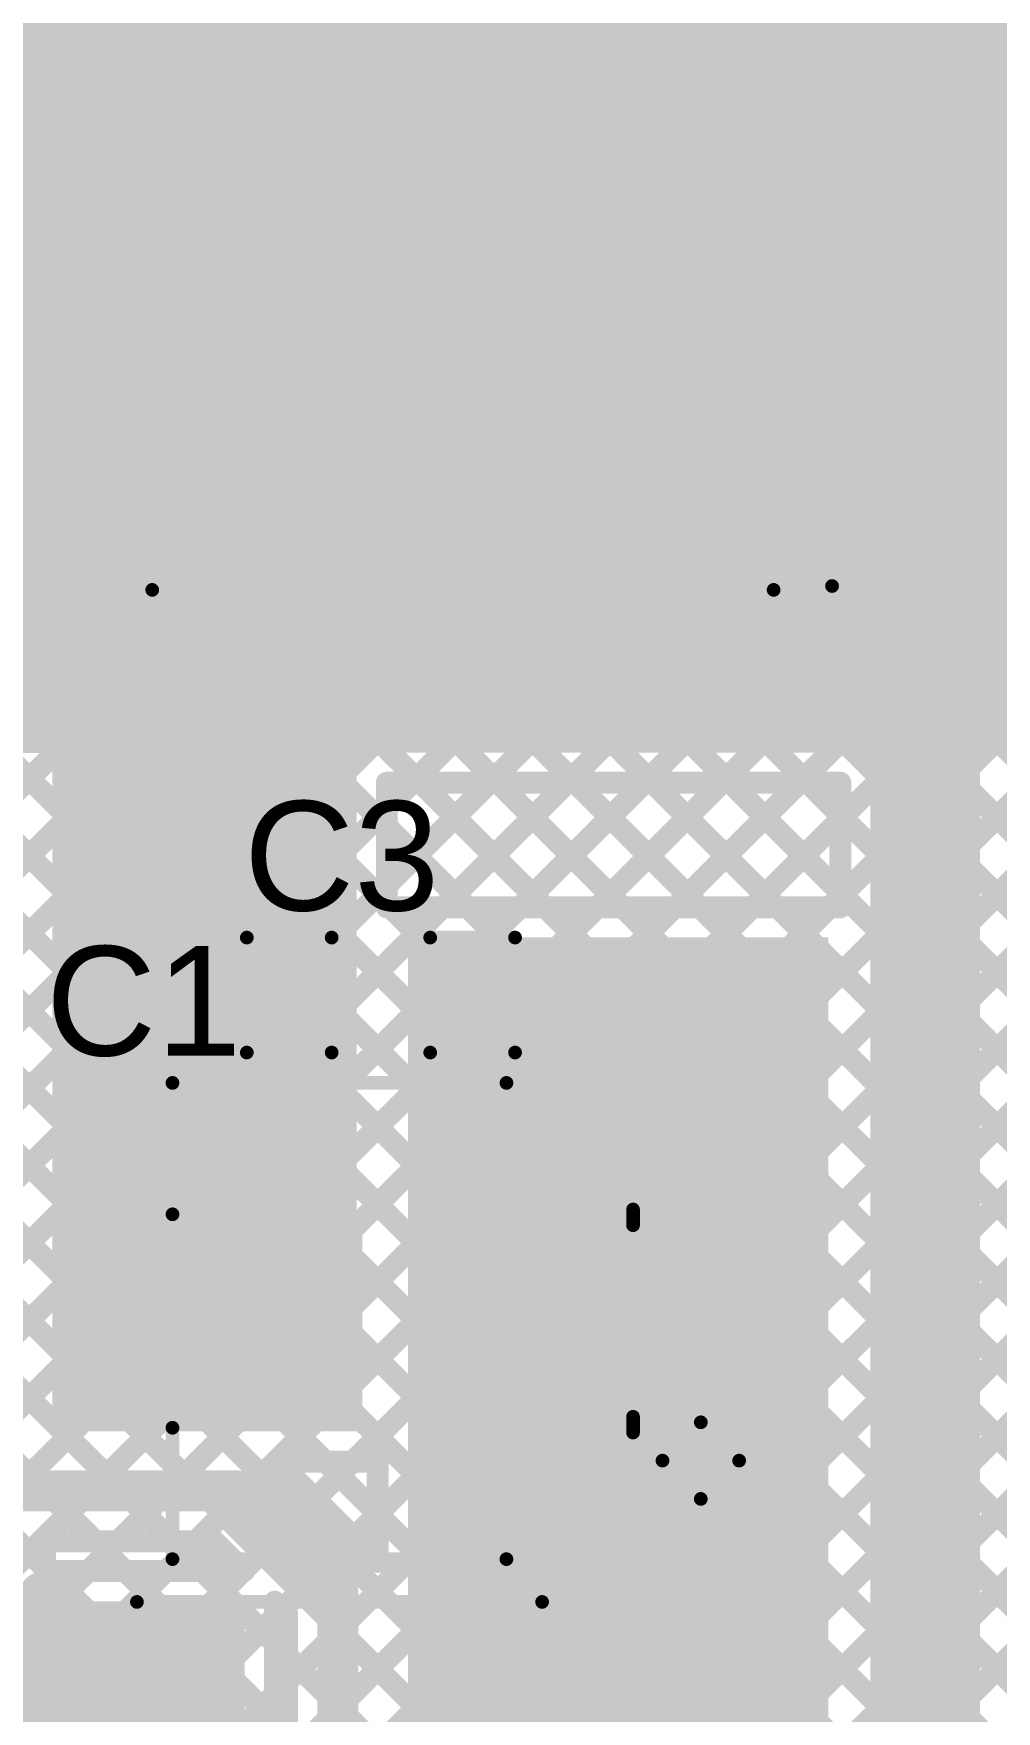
# Model space of a CAD drawing. Header units: millimetres. Extents: x 0 to 214, y 0 to 214.
# Drawn here: x 1.647 to 1.999, y 0.693 to 1.306 of the extents above; entities that cross this region are included whole.
import ezdxf

# ---------------------------------------------------------------- set-up
doc = ezdxf.new("R2010")
doc.units = ezdxf.units.MM
doc.header["$MEASUREMENT"] = 0
for name, color, linetype in [('BottomLayer', 5, 'Continuous'), ('TopLayer', 1, 'Continuous'), ('TopOverlay', 2, 'Continuous'), ('TopPaste', 8, 'Continuous'), ('TopSolder', 216, 'Continuous')]:
    doc.layers.add(name, color=color, linetype=linetype)
doc.styles.add('Arial', font='', dxfattribs={"height": 0.2})
doc.styles.get('Arial').set_extended_font_data('Arial')

# ---------------------------------------------------------------- blocks, each defined once
blk = doc.blocks.new('C__0603_3')
at = {"layer": 'TopLayer'}
for points in [[(-0.015, 0.0175), (-0.015, -0.0175), (-0.045, -0.0175), (-0.045, 0.0175)], [(0.045, 0.0175), (0.045, -0.0175), (0.015, -0.0175), (0.015, 0.0175)]]:
    blk.add_hatch(color=1, dxfattribs=at).paths.add_polyline_path(points)
at = {"layer": 'TopPaste'}
for points in [[(-0.015, 0.0175), (-0.015, -0.0175), (-0.045, -0.0175), (-0.045, 0.0175)], [(0.045, 0.0175), (0.045, -0.0175), (0.015, -0.0175), (0.015, 0.0175)]]:
    blk.add_hatch(color=8, dxfattribs=at).paths.add_polyline_path(points)
at = {"layer": 'TopSolder'}
for points in [[(-0.01264, 0.01986), (-0.01264, -0.01986), (-0.04736, -0.01986), (-0.04736, 0.01986)], [(0.04736, 0.01986), (0.04736, -0.01986), (0.01264, -0.01986), (0.01264, 0.01986)]]:
    blk.add_hatch(color=216, dxfattribs=at).paths.add_polyline_path(points)
at = {"layer": 'TopOverlay', "const_width": 0.005}
for points in [[(-0.049, 0.021), (-0.049, -0.021)], [(-0.018, 0.021), (-0.049, 0.021)], [(0.049, 0.021), (0.018, 0.021)], [(0.049, 0.021), (0.049, -0.021)], [(-0.018, -0.021), (-0.049, -0.021)], [(0.049, -0.021), (0.018, -0.021)]]:
    blk.add_lwpolyline(points, dxfattribs=at)
at = {"layer": 'TopOverlay', "const_width": 0.0025}
for points in [[(-0.05025, 0.021, 1), (-0.04775, 0.021, 1)], [(-0.05025, 0.021, 1), (-0.04775, 0.021, 1)], [(-0.01925, 0.021, 1), (-0.01675, 0.021, 1)], [(0.01675, 0.021, 1), (0.01925, 0.021, 1)], [(0.04775, 0.021, 1), (0.05025, 0.021, 1)], [(0.04775, 0.021, 1), (0.05025, 0.021, 1)], [(-0.05025, -0.021, 1), (-0.04775, -0.021, 1)], [(-0.05025, -0.021, 1), (-0.04775, -0.021, 1)], [(-0.01925, -0.021, 1), (-0.01675, -0.021, 1)], [(0.01675, -0.021, 1), (0.01925, -0.021, 1)], [(0.04775, -0.021, 1), (0.05025, -0.021, 1)], [(0.04775, -0.021, 1), (0.05025, -0.021, 1)]]:
    blk.add_lwpolyline(points, format="xyb", close=True, dxfattribs=at)
blk = doc.blocks.new('RU6085H_146')
at = {"layer": 'TopLayer'}
for points in [[(-0.08071, 0.06378), (-0.13583, 0.06378), (-0.13583, 0.08622), (-0.08071, 0.08622)], [(0.13583, 0.06378), (0.08071, 0.06378), (0.08071, 0.08622), (0.13583, 0.08622)], [(-0.08071, 0.01378), (-0.13583, 0.01378), (-0.13583, 0.03622), (-0.08071, 0.03622)], [(0.13583, 0.01378), (0.08071, 0.01378), (0.08071, 0.03622), (0.13583, 0.03622)], [(-0.08071, -0.03622), (-0.13583, -0.03622), (-0.13583, -0.01378), (-0.08071, -0.01378)], [(0.13583, -0.03622), (0.08071, -0.03622), (0.08071, -0.01378), (0.13583, -0.01378)], [(-0.08071, -0.08622), (-0.13583, -0.08622), (-0.13583, -0.06378), (-0.08071, -0.06378)], [(0.13583, -0.08622), (0.08071, -0.08622), (0.08071, -0.06378), (0.13583, -0.06378)]]:
    blk.add_hatch(color=1, dxfattribs=at).paths.add_polyline_path(points)
at = {"layer": 'TopPaste'}
for points in [[(-0.08071, 0.06378), (-0.13583, 0.06378), (-0.13583, 0.08622), (-0.08071, 0.08622)], [(0.13583, 0.06378), (0.08071, 0.06378), (0.08071, 0.08622), (0.13583, 0.08622)], [(-0.08071, 0.01378), (-0.13583, 0.01378), (-0.13583, 0.03622), (-0.08071, 0.03622)], [(0.13583, 0.01378), (0.08071, 0.01378), (0.08071, 0.03622), (0.13583, 0.03622)], [(-0.08071, -0.03622), (-0.13583, -0.03622), (-0.13583, -0.01378), (-0.08071, -0.01378)], [(0.13583, -0.03622), (0.08071, -0.03622), (0.08071, -0.01378), (0.13583, -0.01378)], [(-0.08071, -0.08622), (-0.13583, -0.08622), (-0.13583, -0.06378), (-0.08071, -0.06378)], [(0.13583, -0.08622), (0.08071, -0.08622), (0.08071, -0.06378), (0.13583, -0.06378)]]:
    blk.add_hatch(color=8, dxfattribs=at).paths.add_polyline_path(points)
at = {"layer": 'TopSolder'}
for points in [[(-0.07671, 0.05978), (-0.13983, 0.05978), (-0.13983, 0.09022), (-0.07671, 0.09022)], [(0.13983, 0.05978), (0.07671, 0.05978), (0.07671, 0.09022), (0.13983, 0.09022)], [(-0.07671, 0.00978), (-0.13983, 0.00978), (-0.13983, 0.04022), (-0.07671, 0.04022)], [(0.13983, 0.00978), (0.07671, 0.00978), (0.07671, 0.04022), (0.13983, 0.04022)], [(-0.07671, -0.04022), (-0.13983, -0.04022), (-0.13983, -0.00978), (-0.07671, -0.00978)], [(0.13983, -0.04022), (0.07671, -0.04022), (0.07671, -0.00978), (0.13983, -0.00978)], [(-0.07671, -0.09022), (-0.13983, -0.09022), (-0.13983, -0.05978), (-0.07671, -0.05978)], [(0.13983, -0.09022), (0.07671, -0.09022), (0.07671, -0.05978), (0.13983, -0.05978)]]:
    blk.add_hatch(color=216, dxfattribs=at).paths.add_polyline_path(points)
at = {"layer": 'TopOverlay'}
for points, const_width in [([(-0.10476, 0.103, 1), (-0.11324, 0.103, 1)], 0.01), ([(-0.11574, 0.103, 1), (-0.11074, 0.103, 1)], 0.005), ([(-0.10726, 0.103, 1), (-0.10226, 0.103, 1)], 0.005), ([(-0.07625, 0.101, 1), (-0.07375, 0.101, 1)], 0.0025), ([(0.07175, 0.101, 1), (0.07425, 0.101, 1)], 0.0025), ([(-0.07625, -0.101, 1), (-0.07375, -0.101, 1)], 0.0025), ([(0.07175, -0.101, 1), (0.07425, -0.101, 1)], 0.0025)]:
    blk.add_lwpolyline(points, format="xyb", close=True, dxfattribs=dict(at, const_width=const_width))
at = {"layer": 'TopOverlay', "const_width": 0.005}
for points in [[(-0.075, 0.101), (0.073, 0.101)], [(-0.075, -0.101), (0.073, -0.101)]]:
    blk.add_lwpolyline(points, dxfattribs=at)
blk = doc.blocks.new('VT1H471MI135000CE0_296')
at = {"layer": 'TopOverlay', "const_width": 0.005}
for points in [[(0.26758, -0.268), (0.26758, -0.042)], [(0.26758, -0.268), (-0.13578, -0.268)]]:
    blk.add_lwpolyline(points, dxfattribs=at)
at = {"layer": 'TopOverlay', "const_width": 0.0025}
blk.add_lwpolyline([(0.26633, -0.268, 1), (0.26883, -0.268, 1)], format="xyb", close=True, dxfattribs=at)
blk.add_lwpolyline([(0.26633, -0.268, 1), (0.26883, -0.268, 1)], format="xyb", close=True, dxfattribs=at)
blk = doc.blocks.new('VT1H471MI135000CE0_297')
at = {"layer": 'TopLayer'}
blk.add_hatch(color=1, dxfattribs=at).paths.add_polyline_path([(0.08051, 0.03445), (0.32461, 0.03445), (0.32461, -0.03445), (0.08051, -0.03445)])
at = {"layer": 'TopPaste'}
blk.add_hatch(color=8, dxfattribs=at).paths.add_polyline_path([(0.08051, 0.03445), (0.32461, 0.03445), (0.32461, -0.03445), (0.08051, -0.03445)])
at = {"layer": 'TopSolder'}
blk.add_hatch(color=216, dxfattribs=at).paths.add_polyline_path([(0.07651, 0.03845), (0.32861, 0.03845), (0.32861, -0.03845), (0.07651, -0.03845)])
at = {"layer": 'TopOverlay'}
for points, const_width in [([(0.269, 0.27), (-0.13578, 0.27)], 0.005), ([(0.269, 0.043), (0.269, 0.27)], 0.005), ([(0.34422, 0.057), (0.28422, 0.057)], 0.01)]:
    blk.add_lwpolyline(points, dxfattribs=dict(at, const_width=const_width))
for points, const_width in [([(0.26775, 0.27, 1), (0.27025, 0.27, 1)], 0.0025), ([(0.26775, 0.27, 1), (0.27025, 0.27, 1)], 0.0025), ([(0.28172, 0.057, 1), (0.28672, 0.057, 1)], 0.005), ([(0.34172, 0.057, 1), (0.34672, 0.057, 1)], 0.005), ([(0.26775, 0.043, 1), (0.27025, 0.043, 1)], 0.0025)]:
    blk.add_lwpolyline(points, format="xyb", close=True, dxfattribs=dict(at, const_width=const_width))
blk = doc.blocks.new('RVT1E100M0405__305')
at = {"layer": 'TopLayer'}
for points in [[(-0.12205, 0.0315), (-0.01969, 0.0315), (-0.01969, -0.0315), (-0.12205, -0.0315)], [(0.01969, 0.0315), (0.12205, 0.0315), (0.12205, -0.0315), (0.01969, -0.0315)]]:
    blk.add_hatch(color=1, dxfattribs=at).paths.add_polyline_path(points)
at = {"layer": 'TopPaste'}
for points in [[(-0.12205, 0.0315), (-0.01969, 0.0315), (-0.01969, -0.0315), (-0.12205, -0.0315)], [(0.01969, 0.0315), (0.12205, 0.0315), (0.12205, -0.0315), (0.01969, -0.0315)]]:
    blk.add_hatch(color=8, dxfattribs=at).paths.add_polyline_path(points)
at = {"layer": 'TopSolder'}
for points in [[(-0.12605, 0.0355), (-0.01569, 0.0355), (-0.01569, -0.0355), (-0.12605, -0.0355)], [(0.01569, 0.0355), (0.12605, 0.0355), (0.12605, -0.0355), (0.01569, -0.0355)]]:
    blk.add_hatch(color=216, dxfattribs=at).paths.add_polyline_path(points)
at = {"layer": 'TopOverlay', "const_width": 0.005}
for points in [[(-0.037, 0.087), (-0.08325, 0.04075)], [(0.085, 0.087), (-0.037, 0.087)], [(0.085, 0.087), (0.085, 0.039)], [(-0.108, 0.065), (-0.108, 0.037)], [(-0.094, 0.051), (-0.122, 0.051)], [(-0.08325, 0.04075), (-0.08325, 0.035)], [(-0.08325, -0.035), (-0.08325, -0.04075)], [(0.085, -0.039), (0.085, -0.087)], [(-0.037, -0.087), (-0.08325, -0.04075)], [(0.085, -0.087), (-0.037, -0.087)]]:
    blk.add_lwpolyline(points, dxfattribs=at)
at = {"layer": 'TopOverlay', "const_width": 0.0025}
for points in [[(-0.03825, 0.087, 1), (-0.03575, 0.087, 1)], [(-0.03825, 0.087, 1), (-0.03575, 0.087, 1)], [(0.08375, 0.087, 1), (0.08625, 0.087, 1)], [(0.08375, 0.087, 1), (0.08625, 0.087, 1)], [(-0.10925, 0.065, 1), (-0.10675, 0.065, 1)], [(-0.12325, 0.051, 1), (-0.12075, 0.051, 1)], [(-0.09525, 0.051, 1), (-0.09275, 0.051, 1)], [(-0.0845, 0.04075, 1), (-0.082, 0.04075, 1)], [(-0.0845, 0.04075, 1), (-0.082, 0.04075, 1)], [(-0.10925, 0.037, 1), (-0.10675, 0.037, 1)], [(-0.0845, 0.035, 1), (-0.082, 0.035, 1)], [(0.08375, 0.039, 1), (0.08625, 0.039, 1)], [(-0.0845, -0.035, 1), (-0.082, -0.035, 1)], [(0.08375, -0.039, 1), (0.08625, -0.039, 1)], [(-0.0845, -0.04075, 1), (-0.082, -0.04075, 1)], [(-0.0845, -0.04075, 1), (-0.082, -0.04075, 1)], [(-0.03825, -0.087, 1), (-0.03575, -0.087, 1)], [(-0.03825, -0.087, 1), (-0.03575, -0.087, 1)], [(0.08375, -0.087, 1), (0.08625, -0.087, 1)], [(0.08375, -0.087, 1), (0.08625, -0.087, 1)]]:
    blk.add_lwpolyline(points, format="xyb", close=True, dxfattribs=at)

msp = doc.modelspace()

# ---------------------------------------------------------------- hatches: boundary and pattern name
at = {"layer": 'TopLayer'}
for points in [[(1.37314, 1.0437), (3.602, 1.0437), (3.602, 1.32917), (1.37314, 1.32917)], [(1.65369, 0.79567), (1.76491, 0.79567), (1.76491, 1.081), (1.65369, 1.081)], [(1.78361, 0.48563), (1.93716, 0.48563), (1.93716, 0.97617), (1.78361, 0.97617)], [(1.46288, 0.58799), (1.724, 0.58799), (1.724, 0.73366), (1.46288, 0.73366)]]:
    msp.add_hatch(color=1, dxfattribs=at).paths.add_polyline_path(points)

# ---------------------------------------------------------------- linework, layer by layer
at = {"layer": 'BottomLayer', "const_width": 0.008}
for points in [[(1.357, 0.7176), (2.39125, 1.75185)], [(1.357, 0.68932), (2.39125, 1.72357)], [(1.34928, 0.99272), (2.06609, 1.70954)], [(1.357, 0.91559), (2.15095, 1.70954)], [(1.357, 0.85903), (2.20751, 1.70954)], [(1.357, 0.83074), (2.2358, 1.70954)], [(1.357, 0.88731), (2.17923, 1.70954)], [(1.357, 0.77417), (2.29237, 1.70954)], [(1.357, 0.80246), (2.26408, 1.70954)], [(1.36078, 0.97594), (2.09438, 1.70954)], [(1.36161, 0.94849), (2.12266, 1.70954)], [(1.357, 0.74589), (2.31392, 1.70281)], [(1.357, 0.66104), (2.39125, 1.69529)], [(1.357, 0.63275), (2.39125, 1.667)], [(1.6515, 1.65029), (2.39125, 0.91054)], [(1.357, 0.60447), (2.39125, 1.63872)], [(1.6515, 1.622), (2.39125, 0.88225)], [(1.2945, 0.51368), (2.39125, 1.61043)], [(1.6515, 1.59372), (2.39125, 0.85397)], [(1.31825, 0.50915), (2.39125, 1.58215)], [(1.6515, 1.56543), (2.39125, 0.82568)], [(1.34539, 0.508), (2.39125, 1.55386)], [(1.6515, 1.53715), (2.39125, 0.7974)], [(1.37367, 0.508), (2.39125, 1.52558)], [(1.6515, 1.50887), (2.39125, 0.76911)], [(1.40196, 0.508), (2.39125, 1.4973)], [(1.6515, 1.48058), (2.38397, 0.74811)], [(1.43024, 0.508), (2.39125, 1.46901)], [(1.6515, 1.4523), (2.36983, 0.73397)], [(1.45852, 0.508), (2.39125, 1.44073)], [(1.6515, 1.42401), (2.35568, 0.71983)], [(1.48681, 0.508), (2.39125, 1.41244)], [(1.6515, 1.39573), (2.34154, 0.70569)], [(1.51509, 0.508), (2.39125, 1.38416)], [(1.6515, 1.36744), (2.3274, 0.69154)], [(1.54338, 0.508), (2.39125, 1.35587)], [(1.65049, 1.34017), (2.31326, 0.6774)], [(1.57166, 0.508), (2.39125, 1.32759)], [(1.6383, 1.32407), (2.29912, 0.66326)], [(1.62416, 1.30993), (2.28497, 0.64912)], [(1.59995, 0.508), (2.39125, 1.29931)], [(1.61002, 1.29579), (2.27083, 0.63498)], [(1.59588, 1.28164), (2.25669, 0.62083)], [(1.58174, 1.2675), (2.24255, 0.60669)], [(1.62823, 0.508), (2.39125, 1.27102)], [(1.56759, 1.25336), (2.22841, 0.59255)], [(1.65651, 0.508), (2.39125, 1.24274)], [(1.55345, 1.23922), (2.21426, 0.57841)], [(1.53931, 1.22508), (2.20012, 0.56427)], [(1.52517, 1.21093), (2.18598, 0.55012)], [(1.6848, 0.508), (2.39125, 1.21445)], [(1.51103, 1.19679), (2.17184, 0.53598)], [(1.71308, 0.508), (2.39125, 1.18617)], [(1.49688, 1.18265), (2.15769, 0.52184)], [(1.48274, 1.16851), (2.14355, 0.5077)], [(1.74137, 0.508), (2.39125, 1.15788)], [(1.4686, 1.15437), (2.12941, 0.49355)], [(1.45446, 1.14022), (2.11527, 0.47941)], [(1.44031, 1.12608), (2.10113, 0.46527)], [(1.81187, 0.55022), (2.39125, 1.1296)], [(1.42617, 1.11194), (2.08698, 0.45113)], [(1.83217, 0.54224), (2.39125, 1.10132)], [(1.41203, 1.0978), (2.07284, 0.43699)], [(1.39789, 1.08365), (2.0587, 0.42284)], [(1.38375, 1.06951), (2.04456, 0.4087)], [(1.3696, 1.05537), (2.02168, 0.4033)], [(1.35546, 1.04123), (1.99339, 0.4033)], [(1.34132, 1.02709), (1.81992, 0.54848)], [(1.3577, 0.98242), (1.79226, 0.54786)]]:
    msp.add_lwpolyline(points, dxfattribs=at)
at = {"layer": 'TopLayer'}
for points, const_width in [([(1.97259, 0.36868), (1.97259, 1.07028)], 0.04), ([(1.77591, 1.02338), (1.78523, 1.0327)], 0.008), ([(1.77591, 0.98717), (1.77591, 1.0327)], 0.008), ([(1.77591, 0.99509), (1.81352, 1.0327)], 0.008), ([(1.77591, 1.0327), (1.94159, 1.0327)], 0.008), ([(1.78825, 1.0327), (1.83378, 0.98717)], 0.008), ([(1.79627, 0.98717), (1.8418, 1.0327)], 0.008), ([(1.81654, 1.0327), (1.86207, 0.98717)], 0.008), ([(1.82456, 0.98717), (1.87009, 1.0327)], 0.008), ([(1.84482, 1.0327), (1.89035, 0.98717)], 0.008), ([(1.85284, 0.98717), (1.89837, 1.0327)], 0.008), ([(1.87311, 1.0327), (1.91863, 0.98717)], 0.008), ([(1.88113, 0.98717), (1.92666, 1.0327)], 0.008), ([(1.90139, 1.0327), (1.94159, 0.9925)], 0.008), ([(1.92968, 1.0327), (1.94159, 1.02079)], 0.008), ([(1.94159, 0.98717), (1.94159, 1.0327)], 0.008), ([(1.77591, 1.01676), (1.8055, 0.98717)], 0.008), ([(1.90941, 0.98717), (1.94159, 1.01935)], 0.008), ([(1.9377, 0.98717), (1.94159, 0.99107)], 0.008), ([(1.77591, 0.98717), (1.94159, 0.98717)], 0.008), ([(1.73613, 0.78467), (1.77261, 0.78467)], 0.008), ([(1.73613, 0.78467), (1.7711, 0.7497)], 0.008), ([(1.7498, 0.771), (1.76348, 0.78467)], 0.008), ([(1.75344, 0.78467), (1.77261, 0.7655)], 0.008), ([(1.77261, 0.74799), (1.77261, 0.78467)], 0.008), ([(1.5337, 0.77402), (1.72062, 0.77402)], 0.015), ([(1.72062, 0.77402), (1.75802, 0.73661)], 0.015), ([(1.76395, 0.75685), (1.77261, 0.76552)], 0.008), ([(1.65105, 0.75552), (1.71296, 0.75552)], 0.008), ([(1.65105, 0.74466), (1.65105, 0.75552)], 0.008), ([(1.6669, 0.74466), (1.67775, 0.75552)], 0.008), ([(1.66946, 0.75552), (1.68031, 0.74466)], 0.008), ([(1.69518, 0.74466), (1.70604, 0.75552)], 0.008), ([(1.69774, 0.75552), (1.7086, 0.74466)], 0.008), ([(1.71296, 0.75552), (1.72381, 0.74466)], 0.008), ([(1.65105, 0.74466), (1.72381, 0.74466)], 0.008), ([(1.75802, 0.48366), (1.75802, 0.73661)], 0.015), ([(1.735, 0.73347), (1.73952, 0.72895)], 0.008), ([(1.735, 0.57699), (1.735, 0.73347)], 0.008), ([(1.735, 0.72791), (1.73778, 0.73069)], 0.008), ([(1.73952, 0.56458), (1.73952, 0.72895)], 0.008), ([(1.735, 0.71826), (1.73952, 0.71374)], 0.008), ([(1.735, 0.69962), (1.73952, 0.70415)], 0.008), ([(1.735, 0.68997), (1.73952, 0.68545)], 0.008)]:
    msp.add_lwpolyline(points, dxfattribs=dict(at, const_width=const_width))
for points, const_width in [([(1.96259, 1.07028, 1), (1.98259, 1.07028, 1)], 0.02), ([(1.77391, 1.0327, 1), (1.77791, 1.0327, 1)], 0.004), ([(1.77391, 1.0327, 1), (1.77791, 1.0327, 1)], 0.004), ([(1.78323, 1.0327, 1), (1.78723, 1.0327, 1)], 0.004), ([(1.78625, 1.0327, 1), (1.79025, 1.0327, 1)], 0.004), ([(1.81152, 1.0327, 1), (1.81552, 1.0327, 1)], 0.004), ([(1.81454, 1.0327, 1), (1.81854, 1.0327, 1)], 0.004), ([(1.8398, 1.0327, 1), (1.8438, 1.0327, 1)], 0.004), ([(1.84282, 1.0327, 1), (1.84682, 1.0327, 1)], 0.004), ([(1.86809, 1.0327, 1), (1.87209, 1.0327, 1)], 0.004), ([(1.87111, 1.0327, 1), (1.87511, 1.0327, 1)], 0.004), ([(1.89637, 1.0327, 1), (1.90037, 1.0327, 1)], 0.004), ([(1.89939, 1.0327, 1), (1.90339, 1.0327, 1)], 0.004), ([(1.92466, 1.0327, 1), (1.92866, 1.0327, 1)], 0.004), ([(1.92768, 1.0327, 1), (1.93168, 1.0327, 1)], 0.004), ([(1.93959, 1.0327, 1), (1.94359, 1.0327, 1)], 0.004), ([(1.93959, 1.0327, 1), (1.94359, 1.0327, 1)], 0.004), ([(1.77391, 1.02338, 1), (1.77791, 1.02338, 1)], 0.004), ([(1.93959, 1.02079, 1), (1.94359, 1.02079, 1)], 0.004), ([(1.77391, 1.01676, 1), (1.77791, 1.01676, 1)], 0.004), ([(1.93959, 1.01935, 1), (1.94359, 1.01935, 1)], 0.004), ([(1.77391, 0.99509, 1), (1.77791, 0.99509, 1)], 0.004), ([(1.93959, 0.9925, 1), (1.94359, 0.9925, 1)], 0.004), ([(1.93959, 0.99107, 1), (1.94359, 0.99107, 1)], 0.004), ([(1.77391, 0.98717, 1), (1.77791, 0.98717, 1)], 0.004), ([(1.77391, 0.98717, 1), (1.77791, 0.98717, 1)], 0.004), ([(1.79427, 0.98717, 1), (1.79827, 0.98717, 1)], 0.004), ([(1.8035, 0.98717, 1), (1.8075, 0.98717, 1)], 0.004), ([(1.82256, 0.98717, 1), (1.82656, 0.98717, 1)], 0.004), ([(1.83178, 0.98717, 1), (1.83578, 0.98717, 1)], 0.004), ([(1.85084, 0.98717, 1), (1.85484, 0.98717, 1)], 0.004), ([(1.86007, 0.98717, 1), (1.86407, 0.98717, 1)], 0.004), ([(1.87913, 0.98717, 1), (1.88313, 0.98717, 1)], 0.004), ([(1.88835, 0.98717, 1), (1.89235, 0.98717, 1)], 0.004), ([(1.90741, 0.98717, 1), (1.91141, 0.98717, 1)], 0.004), ([(1.91663, 0.98717, 1), (1.92063, 0.98717, 1)], 0.004), ([(1.9357, 0.98717, 1), (1.9397, 0.98717, 1)], 0.004), ([(1.93959, 0.98717, 1), (1.94359, 0.98717, 1)], 0.004), ([(1.93959, 0.98717, 1), (1.94359, 0.98717, 1)], 0.004), ([(1.73413, 0.78467, 1), (1.73813, 0.78467, 1)], 0.004), ([(1.73413, 0.78467, 1), (1.73813, 0.78467, 1)], 0.004), ([(1.75144, 0.78467, 1), (1.75544, 0.78467, 1)], 0.004), ([(1.76148, 0.78467, 1), (1.76548, 0.78467, 1)], 0.004), ([(1.77061, 0.78467, 1), (1.77461, 0.78467, 1)], 0.004), ([(1.77061, 0.78467, 1), (1.77461, 0.78467, 1)], 0.004), ([(1.71687, 0.77402, 1), (1.72437, 0.77402, 1)], 0.0075), ([(1.71687, 0.77402, 1), (1.72437, 0.77402, 1)], 0.0075), ([(1.7478, 0.771, 1), (1.7518, 0.771, 1)], 0.004), ([(1.77061, 0.76552, 1), (1.77461, 0.76552, 1)], 0.004), ([(1.77061, 0.7655, 1), (1.77461, 0.7655, 1)], 0.004), ([(1.76195, 0.75685, 1), (1.76595, 0.75685, 1)], 0.004), ([(1.64905, 0.75552, 1), (1.65305, 0.75552, 1)], 0.004), ([(1.64905, 0.75552, 1), (1.65305, 0.75552, 1)], 0.004), ([(1.66746, 0.75552, 1), (1.67146, 0.75552, 1)], 0.004), ([(1.67575, 0.75552, 1), (1.67975, 0.75552, 1)], 0.004), ([(1.69574, 0.75552, 1), (1.69974, 0.75552, 1)], 0.004), ([(1.70404, 0.75552, 1), (1.70804, 0.75552, 1)], 0.004), ([(1.71096, 0.75552, 1), (1.71496, 0.75552, 1)], 0.004), ([(1.71096, 0.75552, 1), (1.71496, 0.75552, 1)], 0.004), ([(1.64905, 0.74466, 1), (1.65305, 0.74466, 1)], 0.004), ([(1.64905, 0.74466, 1), (1.65305, 0.74466, 1)], 0.004), ([(1.6649, 0.74466, 1), (1.6689, 0.74466, 1)], 0.004), ([(1.67831, 0.74466, 1), (1.68231, 0.74466, 1)], 0.004), ([(1.69318, 0.74466, 1), (1.69718, 0.74466, 1)], 0.004), ([(1.7066, 0.74466, 1), (1.7106, 0.74466, 1)], 0.004), ([(1.72181, 0.74466, 1), (1.72581, 0.74466, 1)], 0.004), ([(1.72181, 0.74466, 1), (1.72581, 0.74466, 1)], 0.004), ([(1.7691, 0.7497, 1), (1.7731, 0.7497, 1)], 0.004), ([(1.77061, 0.74799, 1), (1.77461, 0.74799, 1)], 0.004), ([(1.75427, 0.73661, 1), (1.76177, 0.73661, 1)], 0.0075), ([(1.75427, 0.73661, 1), (1.76177, 0.73661, 1)], 0.0075), ([(1.733, 0.73347, 1), (1.737, 0.73347, 1)], 0.004), ([(1.733, 0.73347, 1), (1.737, 0.73347, 1)], 0.004), ([(1.733, 0.72791, 1), (1.737, 0.72791, 1)], 0.004), ([(1.73578, 0.73069, 1), (1.73978, 0.73069, 1)], 0.004), ([(1.73752, 0.72895, 1), (1.74152, 0.72895, 1)], 0.004), ([(1.73752, 0.72895, 1), (1.74152, 0.72895, 1)], 0.004), ([(1.733, 0.71826, 1), (1.737, 0.71826, 1)], 0.004), ([(1.73752, 0.71374, 1), (1.74152, 0.71374, 1)], 0.004), ([(1.73752, 0.70415, 1), (1.74152, 0.70415, 1)], 0.004), ([(1.733, 0.69962, 1), (1.737, 0.69962, 1)], 0.004), ([(1.733, 0.68997, 1), (1.737, 0.68997, 1)], 0.004)]:
    msp.add_lwpolyline(points, format="xyb", close=True, dxfattribs=dict(at, const_width=const_width))

# ---------------------------------------------------------------- block references
for name, p, rotation in [('VT1H471MI135000CE0_297', (1.64722, 1.37216), 270), ('VT1H471MI135000CE0_296', (2.20656, 1.37216), 270), ('C__0603_3', (1.77377, 0.95512), 180), ('RVT1E100M0405__305', (1.78262, 0.83602), 180)]:
    msp.add_blockref(name, p, dxfattribs=dict(rotation=rotation))
msp.add_blockref('RU6085H_146', (1.75964, 0.63238))

# ---------------------------------------------------------------- texts
at = {"layer": 'TopOverlay', "style": 'Arial'}
for s, p in [('C3', (1.72368, 0.98601)), ('C1', (1.65134, 0.93301))]:
    msp.add_text(s, height=0.04, dxfattribs=at).set_placement(p)

doc.saveas('drawing.dxf')
